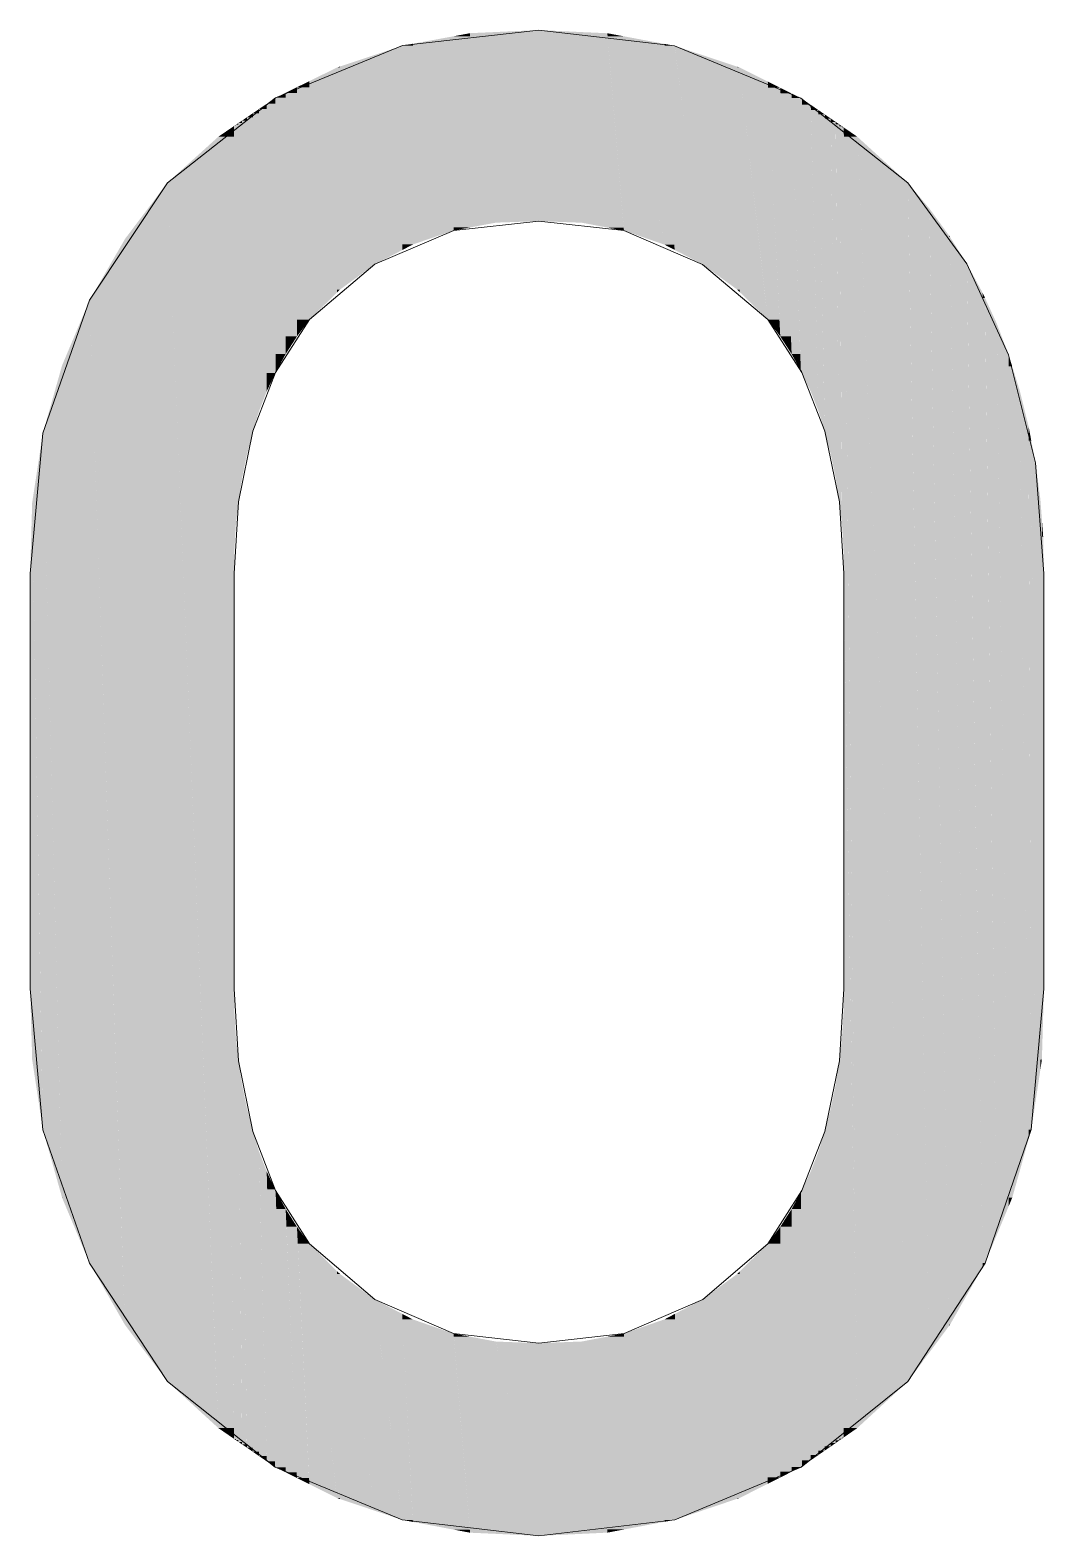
# Model space of a CAD drawing. Extents: x -1 to 1342, y -35 to 723.
# Drawn here: x 1224.463 to 1225.875, y 273.211 to 275.308 of the extents above; entities that cross this region are included whole.
import ezdxf

# ---------------------------------------------------------------- set-up
doc = ezdxf.new("R2010")
doc.units = 0
doc.layers.get('0').update_dxf_attribs({"lineweight": 18})
doc.layers.add('P11_Plankopf_Ausführung_AF_4_800 Plankopf', color=7, linetype='Continuous', lineweight=25)

# ---------------------------------------------------------------- blocks, each defined once
blk = doc.blocks.new('Referenz-A0SKLQSHLL', base_point=(1054.4775, 131.3883))
at = {"layer": 'P11_Plankopf_Ausführung_AF_4_800 Plankopf', "color": 0, "linetype": 'Continuous', "lineweight": 13, "ltscale": 16.9}
for p, q in [((1225.1717, 275.3079), (1224.9817, 275.2862)), ((1225.3606, 275.2861), (1225.1717, 275.3079)), ((1224.9817, 275.2862), (1224.8047, 275.2134)), ((1225.5364, 275.2133), (1225.3606, 275.2861)), ((1224.8047, 275.2134), (1224.6543, 275.0952)), ((1225.6854, 275.0952), (1225.5364, 275.2133)), ((1224.6543, 275.0952), (1224.5459, 274.9316)), ((1225.7676, 274.9825), (1225.6854, 275.0952)), ((1225.1717, 275.0418), (1225.053, 275.0288)), ((1225.2901, 275.0286), (1225.1717, 275.0418)), ((1225.053, 275.0288), (1224.9433, 274.9818)), ((1225.3994, 274.9816), (1225.2901, 275.0286)), ((1224.9433, 274.9818), (1224.8521, 274.9047)), ((1225.4904, 274.9047), (1225.3994, 274.9816)), ((1225.8258, 274.8557), (1225.7676, 274.9825)), ((1224.5459, 274.9316), (1224.4809, 274.7464)), ((1224.8521, 274.9047), (1224.8049, 274.831)), ((1225.5378, 274.831), (1225.4904, 274.9047)), ((1225.8632, 274.7054), (1225.8258, 274.8557)), ((1224.8049, 274.831), (1224.7733, 274.7495)), ((1225.5698, 274.7495), (1225.5378, 274.831)), ((1224.4809, 274.7464), (1224.4632, 274.5509)), ((1224.7733, 274.7495), (1224.7532, 274.6511)), ((1225.5901, 274.6511), (1225.5698, 274.7495)), ((1225.8748, 274.5509), (1225.8632, 274.7054)), ((1224.7532, 274.6511), (1224.7473, 274.5509)), ((1225.5962, 274.5509), (1225.5901, 274.6511)), ((1224.4632, 274.5509), (1224.4632, 273.9728)), ((1224.7473, 273.9728), (1224.7473, 274.5509)), ((1225.5962, 274.5509), (1225.5962, 273.9728)), ((1225.8748, 273.9728), (1225.8748, 274.5509)), ((1224.4632, 273.9728), (1224.481, 273.7765)), ((1224.7473, 273.9728), (1224.7532, 273.8724)), ((1225.5901, 273.8724), (1225.5962, 273.9728)), ((1225.8573, 273.7767), (1225.8748, 273.9728)), ((1224.7532, 273.8724), (1224.7733, 273.7738)), ((1225.5698, 273.7738), (1225.5901, 273.8724)), ((1224.481, 273.7765), (1224.546, 273.5905)), ((1225.7929, 273.5907), (1225.8573, 273.7767)), ((1224.7733, 273.7738), (1224.805, 273.6919)), ((1225.5378, 273.6918), (1225.5698, 273.7738)), ((1224.805, 273.6919), (1224.8521, 273.6177)), ((1225.4904, 273.6177), (1225.5378, 273.6918)), ((1224.8521, 273.6177), (1224.9431, 273.54)), ((1225.3997, 273.5402), (1225.4904, 273.6177)), ((1224.546, 273.5905), (1224.6543, 273.4258)), ((1225.6854, 273.4258), (1225.7929, 273.5907)), ((1224.9431, 273.54), (1225.0528, 273.4925)), ((1225.2903, 273.4927), (1225.3997, 273.5402)), ((1225.0528, 273.4925), (1225.1717, 273.4792)), ((1225.1717, 273.4792), (1225.2903, 273.4927)), ((1224.6543, 273.4258), (1224.8043, 273.3065)), ((1225.5367, 273.3067), (1225.6854, 273.4258)), ((1224.8043, 273.3065), (1224.9813, 273.233)), ((1225.361, 273.2331), (1225.5367, 273.3067)), ((1224.9813, 273.233), (1225.1717, 273.2108)), ((1225.1717, 273.2108), (1225.361, 273.2331))]:
    blk.add_line(p, q, dxfattribs=at)
at = {"layer": 'P11_Plankopf_Ausführung_AF_4_800 Plankopf', "color": 0, "linetype": 'Continuous', "lineweight": 0, "ltscale": 0.0169}
for points in [[(1225.1717, 275.3052), (1225.1119, 275.3052), (1225.1717, 275.3079)], [(1225.2309, 275.0418), (1225.1717, 275.0418), (1225.1717, 275.3079)], [(1225.2314, 275.3051), (1225.1723, 275.3051), (1225.1717, 275.3079)], [(1224.9817, 275.2734), (1224.9433, 275.2734), (1224.9817, 275.2862)], [(1224.9964, 275.2862), (1224.9817, 275.2862), (1224.9964, 275.2889)], [(1224.9964, 275.0094), (1224.9817, 275.0094), (1224.9817, 275.2862)], [(1224.9964, 275.0094), (1224.9964, 275.2862), (1224.9817, 275.2862)], [(1225.053, 275.2889), (1224.9964, 275.2889), (1225.053, 275.2993)], [(1225.053, 275.0288), (1224.9964, 275.0288), (1224.9964, 275.2889)], [(1225.053, 275.0288), (1225.053, 275.2889), (1224.9964, 275.2889)], [(1225.0759, 275.2993), (1225.053, 275.2993), (1225.0759, 275.3036)], [(1225.0759, 275.0331), (1225.053, 275.0331), (1225.053, 275.2993)], [(1225.0759, 275.0331), (1225.0759, 275.2993), (1225.053, 275.2993)], [(1225.1119, 275.3036), (1225.0759, 275.3036), (1225.1119, 275.3052)], [(1225.1119, 275.0397), (1225.0759, 275.0397), (1225.0759, 275.3036)], [(1225.1119, 275.0397), (1225.1119, 275.3036), (1225.0759, 275.3036)], [(1225.1717, 275.0418), (1225.1119, 275.0418), (1225.1119, 275.3052)], [(1225.1717, 275.0418), (1225.1717, 275.3052), (1225.1119, 275.3052)], [(1225.2314, 275.0396), (1225.2314, 275.3051), (1225.1723, 275.3051)], [(1225.2661, 275.0396), (1225.2314, 275.0396), (1225.2314, 275.3051)], [(1225.2669, 275.3035), (1225.2316, 275.3035), (1225.2314, 275.3051)], [(1225.2669, 275.0329), (1225.2669, 275.3035), (1225.2316, 275.3035)], [(1225.2897, 275.0329), (1225.2669, 275.0329), (1225.2669, 275.3035)], [(1225.2901, 275.2992), (1225.2673, 275.2992), (1225.2669, 275.3035)], [(1225.2901, 275.0286), (1225.2901, 275.2992), (1225.2673, 275.2992)], [(1225.3427, 275.0286), (1225.2901, 275.0286), (1225.2901, 275.2992)], [(1225.3465, 275.2887), (1225.2921, 275.2887), (1225.2901, 275.2992)], [(1225.3465, 275.0091), (1225.3465, 275.2887), (1225.2921, 275.2887)], [(1225.3603, 275.0091), (1225.3465, 275.0091), (1225.3465, 275.2887)], [(1225.3606, 275.2861), (1225.3466, 275.2861), (1225.3465, 275.2887)], [(1225.3606, 275.0018), (1225.3606, 275.2861), (1225.3466, 275.2861)], [(1225.3969, 275.0018), (1225.3606, 275.0018), (1225.3606, 275.2861)], [(1225.3994, 275.2731), (1225.3623, 275.2731), (1225.3606, 275.2861)], [(1224.9433, 275.2573), (1224.8948, 275.2573), (1224.9433, 275.2734)], [(1224.9817, 275.0017), (1224.9433, 275.0017), (1224.9433, 275.2734)], [(1224.9817, 275.0017), (1224.9817, 275.2734), (1224.9433, 275.2734)], [(1225.3994, 274.9816), (1225.3994, 275.2731), (1225.3623, 275.2731)], [(1225.4426, 274.9816), (1225.3994, 274.9816), (1225.3994, 275.2731)], [(1225.4478, 275.2569), (1225.4018, 275.2569), (1225.3994, 275.2731)], [(1224.8907, 275.2368), (1224.8521, 275.2368), (1224.8907, 275.2559)], [(1224.8948, 275.2559), (1224.8907, 275.2559), (1224.8948, 275.2573)], [(1224.8948, 274.9466), (1224.8907, 274.9466), (1224.8907, 275.2559)], [(1224.8948, 274.9466), (1224.8948, 275.2559), (1224.8907, 275.2559)], [(1224.9433, 274.9818), (1224.8948, 274.9818), (1224.8948, 275.2573)], [(1224.9433, 274.9818), (1224.9433, 275.2573), (1224.8948, 275.2573)], [(1225.4478, 274.9465), (1225.4478, 275.2569), (1225.4018, 275.2569)], [(1225.451, 274.9465), (1225.4478, 274.9465), (1225.4478, 275.2569)], [(1225.451, 275.2558), (1225.4478, 275.2558), (1225.4478, 275.2569)], [(1225.451, 274.9433), (1225.451, 275.2558), (1225.4478, 275.2558)], [(1225.486, 274.9433), (1225.451, 274.9433), (1225.451, 275.2558)], [(1225.4904, 275.2362), (1225.4532, 275.2362), (1225.451, 275.2558)], [(1224.8347, 275.2205), (1224.819, 275.2205), (1224.8347, 275.2283)], [(1224.8521, 275.2283), (1224.8347, 275.2283), (1224.8521, 275.2368)], [(1224.8521, 274.9047), (1224.8347, 274.9047), (1224.8347, 275.2283)], [(1224.8521, 274.9047), (1224.8521, 275.2283), (1224.8347, 275.2283)], [(1224.8907, 274.9425), (1224.8521, 274.9425), (1224.8521, 275.2368)], [(1224.8907, 274.9425), (1224.8907, 275.2368), (1224.8521, 275.2368)], [(1225.4904, 274.9047), (1225.4904, 275.2362), (1225.4532, 275.2362)], [(1225.5066, 274.9047), (1225.4904, 274.9047), (1225.4904, 275.2362)], [(1225.5078, 275.2276), (1225.4908, 275.2276), (1225.4904, 275.2362)], [(1225.5078, 274.8812), (1225.5078, 275.2276), (1225.4908, 275.2276)], [(1225.5226, 274.8812), (1225.5078, 274.8812), (1225.5078, 275.2276)], [(1225.5236, 275.2197), (1225.5081, 275.2197), (1225.5078, 275.2276)], [(1224.7926, 275.198), (1224.782, 275.198), (1224.7926, 275.2052)], [(1224.8047, 275.2052), (1224.7926, 275.2052), (1224.8047, 275.2134)], [(1224.8047, 274.8305), (1224.7926, 274.8305), (1224.7926, 275.2052)], [(1224.8047, 274.8305), (1224.8047, 275.2052), (1224.7926, 275.2052)], [(1224.8049, 275.2134), (1224.8047, 275.2134), (1224.8049, 275.2136)], [(1224.8049, 274.831), (1224.8047, 274.831), (1224.8047, 275.2134)], [(1224.8049, 274.831), (1224.8049, 275.2134), (1224.8047, 275.2134)], [(1224.819, 275.2136), (1224.8049, 275.2136), (1224.819, 275.2205)], [(1224.819, 274.8566), (1224.8049, 274.8566), (1224.8049, 275.2136)], [(1224.819, 274.8566), (1224.819, 275.2136), (1224.8049, 275.2136)], [(1224.8347, 274.8812), (1224.819, 274.8812), (1224.819, 275.2205)], [(1224.8347, 274.8812), (1224.8347, 275.2205), (1224.819, 275.2205)], [(1225.5236, 274.8566), (1225.5236, 275.2197), (1225.5081, 275.2197)], [(1225.5356, 274.8566), (1225.5236, 274.8566), (1225.5236, 275.2197)], [(1225.5364, 275.2133), (1225.5238, 275.2133), (1225.5236, 275.2197)], [(1225.5364, 274.8336), (1225.5364, 275.2133), (1225.5238, 275.2133)], [(1225.5378, 274.8336), (1225.5364, 274.8336), (1225.5364, 275.2133)], [(1225.5378, 275.2123), (1225.5364, 275.2123), (1225.5364, 275.2133)], [(1225.5378, 274.831), (1225.5378, 275.2123), (1225.5364, 275.2123)], [(1225.5494, 274.831), (1225.5378, 274.831), (1225.5378, 275.2123)], [(1225.5502, 275.2038), (1225.538, 275.2038), (1225.5378, 275.2123)], [(1225.5502, 274.8046), (1225.5502, 275.2038), (1225.538, 275.2038)], [(1225.5602, 274.8046), (1225.5502, 274.8046), (1225.5502, 275.2038)], [(1225.5609, 275.1965), (1225.5504, 275.1965), (1225.5502, 275.2038)], [(1224.7584, 275.1784), (1224.7532, 275.1784), (1224.7584, 275.1819)], [(1224.7651, 275.1819), (1224.7584, 275.1819), (1224.7651, 275.1865)], [(1224.7651, 274.717), (1224.7584, 274.717), (1224.7584, 275.1819)], [(1224.7651, 274.717), (1224.7651, 275.1819), (1224.7584, 275.1819)], [(1224.7733, 275.1865), (1224.7651, 275.1865), (1224.7733, 275.1921)], [(1224.7733, 274.7495), (1224.7651, 274.7495), (1224.7651, 275.1865)], [(1224.7733, 274.7495), (1224.7733, 275.1865), (1224.7651, 275.1865)], [(1224.782, 275.1921), (1224.7733, 275.1921), (1224.782, 275.198)], [(1224.782, 274.7773), (1224.7733, 274.7773), (1224.7733, 275.1921)], [(1224.782, 274.7773), (1224.782, 275.1921), (1224.7733, 275.1921)], [(1224.7926, 274.8046), (1224.782, 274.8046), (1224.782, 275.198)], [(1224.7926, 274.8046), (1224.7926, 275.198), (1224.782, 275.198)], [(1225.5609, 274.7774), (1225.5609, 275.1965), (1225.5504, 275.1965)], [(1225.5692, 274.7774), (1225.5609, 274.7774), (1225.5609, 275.1965)], [(1225.5698, 275.1904), (1225.561, 275.1904), (1225.5609, 275.1965)], [(1225.5698, 274.7495), (1225.5698, 275.1904), (1225.561, 275.1904)], [(1225.5776, 274.7495), (1225.5698, 274.7495), (1225.5698, 275.1904)], [(1225.5781, 275.1847), (1225.5699, 275.1847), (1225.5698, 275.1904)], [(1225.5781, 274.717), (1225.5781, 275.1847), (1225.5699, 275.1847)], [(1225.5845, 274.717), (1225.5781, 274.717), (1225.5781, 275.1847)], [(1225.5849, 275.18), (1225.5782, 275.18), (1225.5781, 275.1847)], [(1225.5849, 274.6842), (1225.5849, 275.18), (1225.5782, 275.18)], [(1225.5898, 274.6842), (1225.5849, 274.6842), (1225.5849, 275.18)], [(1225.5901, 275.1765), (1225.585, 275.1765), (1225.5849, 275.18)], [(1224.7252, 275.0952), (1224.6543, 275.0952), (1224.7252, 275.1593)], [(1224.7254, 275.1593), (1224.7252, 275.1593), (1224.7254, 275.1595)], [(1224.7254, 273.361), (1224.7252, 273.361), (1224.7252, 275.1593)], [(1224.7254, 273.3608), (1224.7254, 275.1593), (1224.7252, 275.1593)], [(1224.7473, 275.1595), (1224.7254, 275.1595), (1224.7473, 275.1744)], [(1224.7471, 273.3608), (1224.7254, 273.3608), (1224.7254, 275.1595)], [(1224.7473, 274.5509), (1224.7473, 275.1595), (1224.7254, 275.1595)], [(1224.7473, 273.9728), (1224.7397, 273.9728), (1224.7254, 275.1595)], [(1224.7473, 274.5509), (1224.7366, 274.5509), (1224.7254, 275.1595)], [(1224.7477, 275.1744), (1224.7473, 275.1744), (1224.7477, 275.1747)], [(1224.7477, 274.5844), (1224.7473, 274.5844), (1224.7473, 275.1744)], [(1224.7477, 274.5844), (1224.7477, 275.1744), (1224.7473, 275.1744)], [(1224.7496, 275.1747), (1224.7477, 275.1747), (1224.7496, 275.176)], [(1224.7496, 274.6178), (1224.7477, 274.6178), (1224.7477, 275.1747)], [(1224.7496, 274.6178), (1224.7496, 275.1747), (1224.7477, 275.1747)], [(1224.7532, 275.176), (1224.7496, 275.176), (1224.7532, 275.1784)], [(1224.7532, 274.6511), (1224.7496, 274.6511), (1224.7496, 275.176)], [(1224.7532, 274.6511), (1224.7532, 275.176), (1224.7496, 275.176)], [(1224.7584, 274.6842), (1224.7532, 274.6842), (1224.7532, 275.1784)], [(1224.7584, 274.6842), (1224.7584, 275.1784), (1224.7532, 275.1784)], [(1225.5901, 274.6511), (1225.5901, 275.1765), (1225.585, 275.1765)], [(1225.5935, 274.6511), (1225.5901, 274.6511), (1225.5901, 275.1765)], [(1225.5938, 275.174), (1225.5901, 275.174), (1225.5901, 275.1765)], [(1225.5938, 274.6178), (1225.5938, 275.174), (1225.5901, 275.174)], [(1225.5957, 274.6178), (1225.5938, 274.6178), (1225.5938, 275.174)], [(1225.5958, 275.1726), (1225.5938, 275.1726), (1225.5938, 275.174)], [(1225.5958, 274.5844), (1225.5958, 275.1726), (1225.5938, 275.1726)], [(1225.5962, 274.5844), (1225.5958, 274.5844), (1225.5958, 275.1726)], [(1225.5962, 275.1723), (1225.5958, 275.1723), (1225.5958, 275.1726)], [(1225.5962, 274.5509), (1225.5962, 275.1723), (1225.5958, 275.1723)], [(1225.6026, 274.5509), (1225.5962, 274.5509), (1225.5962, 275.1723)], [(1225.615, 275.1594), (1225.5963, 275.1594), (1225.5962, 275.1723)], [(1225.615, 273.3609), (1225.615, 275.1594), (1225.5963, 275.1594)], [(1225.6152, 273.3611), (1225.615, 273.3611), (1225.615, 275.1594)], [(1225.6152, 275.1592), (1225.615, 275.1592), (1225.615, 275.1594)], [(1225.6152, 273.3611), (1225.6152, 275.1592), (1225.615, 275.1592)], [(1225.6854, 273.4258), (1225.6152, 273.4258), (1225.6152, 275.1592)], [(1225.6854, 275.0952), (1225.6178, 275.0952), (1225.6152, 275.1592)], [(1224.6543, 275.0168), (1224.5951, 275.0168), (1224.6543, 275.0952)], [(1224.7225, 273.4258), (1224.6543, 273.4258), (1224.6543, 275.0952)], [(1224.7252, 273.361), (1224.7252, 275.0952), (1224.6543, 275.0952)], [(1225.6854, 273.4258), (1225.6854, 275.0952), (1225.6178, 275.0952)], [(1225.7153, 273.4661), (1225.6854, 273.4661), (1225.6854, 275.0952)], [(1225.7153, 275.0595), (1225.6861, 275.0595), (1225.6854, 275.0952)], [(1225.7153, 273.4661), (1225.7153, 275.0595), (1225.6861, 275.0595)], [(1225.7427, 273.503), (1225.7153, 273.503), (1225.7153, 275.0595)], [(1225.7427, 275.0219), (1225.716, 275.0219), (1225.7153, 275.0595)], [(1225.053, 275.0288), (1225.0759, 275.0331), (1225.053, 275.0331)], [(1225.0759, 275.0331), (1225.1119, 275.0397), (1225.0759, 275.0397)], [(1225.1119, 275.0397), (1225.1717, 275.0418), (1225.1119, 275.0418)], [(1225.2314, 275.0396), (1225.2309, 275.0418), (1225.1717, 275.0418)], [(1225.2669, 275.0329), (1225.2661, 275.0396), (1225.2314, 275.0396)], [(1224.5951, 274.9317), (1224.546, 274.9317), (1224.5951, 275.0167)], [(1224.5951, 275.0167), (1224.5951, 275.0167), (1224.5951, 275.0168)], [(1224.6514, 273.5048), (1224.5951, 273.5048), (1224.5951, 275.0168)], [(1224.6543, 273.4258), (1224.6543, 275.0168), (1224.5951, 275.0168)], [(1224.5951, 273.5049), (1224.5951, 273.5049), (1224.5951, 275.0167)], [(1224.5951, 273.5048), (1224.5951, 275.0167), (1224.5951, 275.0167)], [(1224.9964, 275.0094), (1225.053, 275.0288), (1224.9964, 275.0288)], [(1225.2901, 275.0286), (1225.2897, 275.0329), (1225.2669, 275.0329)], [(1225.3465, 275.0091), (1225.3427, 275.0286), (1225.2901, 275.0286)], [(1225.7427, 273.503), (1225.7427, 275.0219), (1225.716, 275.0219)], [(1225.7442, 273.505), (1225.7427, 273.505), (1225.7427, 275.0219)], [(1225.7442, 275.0196), (1225.7427, 275.0196), (1225.7427, 275.0219)], [(1225.7442, 273.505), (1225.7442, 275.0196), (1225.7427, 275.0196)], [(1225.7676, 273.5462), (1225.7442, 273.5462), (1225.7442, 275.0196)], [(1225.7676, 274.9825), (1225.7448, 274.9825), (1225.7442, 275.0196)], [(1224.9433, 274.9818), (1224.9817, 275.0017), (1224.9433, 275.0017)], [(1224.9817, 275.0017), (1224.9964, 275.0094), (1224.9817, 275.0094)], [(1225.3606, 275.0018), (1225.3603, 275.0091), (1225.3465, 275.0091)], [(1225.3994, 274.9816), (1225.3969, 275.0018), (1225.3606, 275.0018)], [(1224.8948, 274.9466), (1224.9433, 274.9818), (1224.8948, 274.9818)], [(1225.4478, 274.9465), (1225.4426, 274.9816), (1225.3994, 274.9816)], [(1225.7676, 273.5462), (1225.7676, 274.9825), (1225.7448, 274.9825)], [(1225.7898, 273.5853), (1225.7676, 273.5853), (1225.7676, 274.9825)], [(1225.7898, 274.9416), (1225.7683, 274.9416), (1225.7676, 274.9825)], [(1224.5459, 274.8412), (1224.5078, 274.8412), (1224.5459, 274.9316)], [(1224.546, 274.9316), (1224.5459, 274.9316), (1224.546, 274.9317)], [(1224.546, 273.5906), (1224.5459, 273.5906), (1224.5459, 274.9316)], [(1224.546, 273.5905), (1224.546, 274.9316), (1224.5459, 274.9316)], [(1224.5921, 273.5905), (1224.546, 273.5905), (1224.546, 274.9317)], [(1224.5951, 273.5049), (1224.5951, 274.9317), (1224.546, 274.9317)], [(1224.8521, 274.9047), (1224.8907, 274.9425), (1224.8521, 274.9425)], [(1224.8907, 274.9425), (1224.8948, 274.9466), (1224.8907, 274.9466)], [(1225.451, 274.9433), (1225.451, 274.9465), (1225.4478, 274.9465)], [(1225.4904, 274.9047), (1225.486, 274.9433), (1225.451, 274.9433)], [(1225.7898, 273.5853), (1225.7898, 274.9416), (1225.7683, 274.9416)], [(1225.7929, 273.5907), (1225.7898, 273.5907), (1225.7898, 274.9416)], [(1225.7929, 274.9348), (1225.7898, 274.9348), (1225.7898, 274.9416)], [(1225.7929, 273.5907), (1225.7929, 274.9348), (1225.7898, 274.9348)], [(1225.8092, 273.6299), (1225.7929, 273.6299), (1225.7929, 274.9348)], [(1225.8092, 274.8993), (1225.7934, 274.8993), (1225.7929, 274.9348)], [(1224.8347, 274.8812), (1224.8521, 274.9047), (1224.8347, 274.9047)], [(1225.5078, 274.8812), (1225.5066, 274.9047), (1225.4904, 274.9047)], [(1225.8092, 273.6299), (1225.8092, 274.8993), (1225.7934, 274.8993)], [(1225.8258, 273.6697), (1225.8092, 273.6697), (1225.8092, 274.8993)], [(1225.8258, 274.8557), (1225.8098, 274.8557), (1225.8092, 274.8993)], [(1224.819, 274.8566), (1224.8347, 274.8812), (1224.819, 274.8812)], [(1225.5236, 274.8566), (1225.5226, 274.8812), (1225.5078, 274.8812)], [(1224.8049, 274.831), (1224.819, 274.8566), (1224.8049, 274.8566)], [(1225.5364, 274.8336), (1225.5356, 274.8566), (1225.5236, 274.8566)], [(1225.8258, 273.6697), (1225.8258, 274.8557), (1225.8098, 274.8557)], [(1225.8308, 273.6818), (1225.8258, 273.6818), (1225.8258, 274.8557)], [(1225.8308, 274.8394), (1225.8258, 274.8394), (1225.8258, 274.8557)], [(1224.5077, 274.7466), (1224.481, 274.7466), (1224.5077, 274.841)], [(1224.5078, 274.841), (1224.5077, 274.841), (1224.5078, 274.8412)], [(1224.5078, 273.6818), (1224.5077, 273.6818), (1224.5077, 274.841)], [(1224.5078, 273.6815), (1224.5078, 274.841), (1224.5077, 274.841)], [(1224.5432, 273.6815), (1224.5078, 273.6815), (1224.5078, 274.8412)], [(1224.5459, 273.5906), (1224.5459, 274.8412), (1224.5078, 274.8412)], [(1224.7926, 274.8046), (1224.8047, 274.8305), (1224.7926, 274.8305)], [(1224.8047, 274.8305), (1224.8049, 274.831), (1224.8047, 274.831)], [(1225.5378, 274.831), (1225.5378, 274.8336), (1225.5364, 274.8336)], [(1225.5502, 274.8046), (1225.5494, 274.831), (1225.5378, 274.831)], [(1225.8308, 273.6818), (1225.8308, 274.8394), (1225.8258, 274.8394)], [(1225.8411, 273.7185), (1225.8308, 273.7185), (1225.8308, 274.8394)], [(1225.8411, 274.8063), (1225.8311, 274.8063), (1225.8308, 274.8394)], [(1224.782, 274.7773), (1224.7926, 274.8046), (1224.782, 274.8046)], [(1225.5609, 274.7774), (1225.5602, 274.8046), (1225.5502, 274.8046)], [(1225.8411, 273.7185), (1225.8411, 274.8063), (1225.8311, 274.8063)], [(1225.8535, 273.7632), (1225.8411, 273.7632), (1225.8411, 274.8063)], [(1225.8535, 274.7562), (1225.8417, 274.7562), (1225.8411, 274.8063)], [(1224.7733, 274.7495), (1224.782, 274.7773), (1224.7733, 274.7773)], [(1225.5698, 274.7495), (1225.5692, 274.7774), (1225.5609, 274.7774)], [(1224.4809, 274.6495), (1224.466, 274.6495), (1224.4809, 274.7464)], [(1224.481, 274.7464), (1224.4809, 274.7464), (1224.481, 274.7466)], [(1224.481, 273.777), (1224.4809, 273.777), (1224.4809, 274.7464)], [(1224.481, 273.7765), (1224.481, 274.7464), (1224.4809, 274.7464)], [(1224.5053, 273.7765), (1224.481, 273.7765), (1224.481, 274.7466)], [(1224.5077, 273.6818), (1224.5077, 274.7466), (1224.481, 274.7466)], [(1224.7651, 274.717), (1224.7733, 274.7495), (1224.7651, 274.7495)], [(1225.5781, 274.717), (1225.5776, 274.7495), (1225.5698, 274.7495)], [(1225.8535, 273.7632), (1225.8535, 274.7562), (1225.8417, 274.7562)], [(1225.8573, 273.7767), (1225.8535, 273.7767), (1225.8535, 274.7562)], [(1225.8573, 274.7362), (1225.8536, 274.7362), (1225.8535, 274.7562)], [(1225.8573, 273.7767), (1225.8573, 274.7362), (1225.8536, 274.7362)], [(1225.8632, 273.8154), (1225.8573, 273.8154), (1225.8573, 274.7362)], [(1225.8632, 274.7054), (1225.8575, 274.7054), (1225.8573, 274.7362)], [(1224.7584, 274.6842), (1224.7651, 274.717), (1224.7584, 274.717)], [(1225.5849, 274.6842), (1225.5845, 274.717), (1225.5781, 274.717)], [(1225.8632, 273.8154), (1225.8632, 274.7054), (1225.8575, 274.7054)], [(1225.87, 273.8602), (1225.8632, 273.8602), (1225.8632, 274.7054)], [(1225.87, 274.6541), (1225.8636, 274.6541), (1225.8632, 274.7054)], [(1224.7532, 274.6511), (1224.7584, 274.6842), (1224.7532, 274.6842)], [(1225.5901, 274.6511), (1225.5898, 274.6842), (1225.5849, 274.6842)], [(1224.466, 274.5509), (1224.4632, 274.5509), (1224.466, 274.6492)], [(1224.466, 274.6492), (1224.466, 274.6492), (1224.466, 274.6495)], [(1224.4792, 273.8741), (1224.466, 273.8741), (1224.466, 274.6495)], [(1224.4809, 273.777), (1224.4809, 274.6495), (1224.466, 274.6495)], [(1224.466, 273.8758), (1224.466, 273.8758), (1224.466, 274.6492)], [(1224.466, 273.8741), (1224.466, 274.6492), (1224.466, 274.6492)], [(1224.7496, 274.6178), (1224.7532, 274.6511), (1224.7496, 274.6511)], [(1225.5938, 274.6178), (1225.5935, 274.6511), (1225.5901, 274.6511)], [(1225.87, 273.8602), (1225.87, 274.6541), (1225.8636, 274.6541)], [(1225.8721, 273.8742), (1225.87, 273.8742), (1225.87, 274.6541)], [(1225.8721, 274.6261), (1225.87, 274.6261), (1225.87, 274.6541)], [(1224.7477, 274.5844), (1224.7496, 274.6178), (1224.7477, 274.6178)], [(1225.5958, 274.5844), (1225.5957, 274.6178), (1225.5938, 274.6178)], [(1225.8721, 273.8742), (1225.8721, 274.6261), (1225.87, 274.6261)], [(1225.8739, 273.9375), (1225.8721, 273.9375), (1225.8721, 274.6261)], [(1225.8739, 274.6026), (1225.8721, 274.6026), (1225.8721, 274.6261)], [(1225.8739, 273.9375), (1225.8739, 274.6026), (1225.8721, 274.6026)], [(1225.8748, 273.9728), (1225.8739, 273.9728), (1225.8739, 274.6026)], [(1225.8748, 274.5509), (1225.8739, 274.5509), (1225.8739, 274.6026)], [(1224.7473, 274.5509), (1224.7477, 274.5844), (1224.7473, 274.5844)], [(1225.5962, 274.5509), (1225.5962, 274.5844), (1225.5958, 274.5844)], [(1224.4656, 273.9728), (1224.4632, 273.9728), (1224.4632, 274.5509)], [(1224.466, 273.8758), (1224.466, 274.5509), (1224.4632, 274.5509)], [(1224.7473, 273.9728), (1224.7473, 274.5509), (1224.7366, 274.5509)], [(1225.615, 273.3609), (1225.6026, 274.5509), (1225.5962, 274.5509)], [(1225.6053, 273.9728), (1225.5962, 273.9728), (1225.5962, 274.5509)], [(1225.8748, 273.9728), (1225.8748, 274.5509), (1225.8739, 274.5509)], [(1224.466, 273.8758), (1224.4656, 273.9728), (1224.4632, 273.9728)], [(1224.7473, 273.3458), (1224.7473, 273.9728), (1224.7397, 273.9728)], [(1224.7477, 273.3458), (1224.7473, 273.3458), (1224.7473, 273.9728)], [(1224.7477, 273.9393), (1224.7473, 273.9393), (1224.7473, 273.9728)], [(1225.5962, 273.9392), (1225.5958, 273.9392), (1225.5962, 273.9728)], [(1225.615, 273.3609), (1225.5962, 273.3609), (1225.5962, 273.9728)], [(1225.615, 273.3609), (1225.6053, 273.9728), (1225.5962, 273.9728)], [(1225.8739, 273.9375), (1225.8748, 273.9728), (1225.8739, 273.9728)], [(1224.7477, 273.3455), (1224.7477, 273.9393), (1224.7473, 273.9393)], [(1224.7497, 273.3455), (1224.7477, 273.3455), (1224.7477, 273.9393)], [(1224.7497, 273.9058), (1224.7478, 273.9058), (1224.7477, 273.9393)], [(1225.5958, 273.9057), (1225.5937, 273.9057), (1225.5958, 273.9392)], [(1225.5962, 273.3479), (1225.5958, 273.3479), (1225.5958, 273.9392)], [(1225.5962, 273.3479), (1225.5962, 273.9392), (1225.5958, 273.9392)], [(1225.8721, 273.8742), (1225.8739, 273.9375), (1225.8721, 273.9375)], [(1224.7497, 273.3441), (1224.7497, 273.9058), (1224.7478, 273.9058)], [(1224.7532, 273.3441), (1224.7497, 273.3441), (1224.7497, 273.9058)], [(1224.7532, 273.8724), (1224.7499, 273.8724), (1224.7497, 273.9058)], [(1225.5937, 273.8724), (1225.5901, 273.8724), (1225.5937, 273.9057)], [(1225.5958, 273.3476), (1225.5937, 273.3476), (1225.5937, 273.9057)], [(1225.5958, 273.3476), (1225.5958, 273.9057), (1225.5937, 273.9057)], [(1224.466, 273.8741), (1224.466, 273.8758), (1224.466, 273.8758)], [(1224.4809, 273.777), (1224.4792, 273.8741), (1224.466, 273.8741)], [(1224.7532, 273.3417), (1224.7532, 273.8724), (1224.7499, 273.8724)], [(1224.7583, 273.3417), (1224.7532, 273.3417), (1224.7532, 273.8724)], [(1224.7584, 273.8392), (1224.7535, 273.8392), (1224.7532, 273.8724)], [(1225.5901, 273.8392), (1225.5849, 273.8392), (1225.5901, 273.8724)], [(1225.5937, 273.3462), (1225.5901, 273.3462), (1225.5901, 273.8724)], [(1225.5937, 273.3462), (1225.5937, 273.8724), (1225.5901, 273.8724)], [(1225.8632, 273.8154), (1225.87, 273.8602), (1225.8632, 273.8602)], [(1225.87, 273.8602), (1225.8721, 273.8742), (1225.87, 273.8742)], [(1224.7584, 273.3382), (1224.7584, 273.8392), (1224.7535, 273.8392)], [(1224.765, 273.3382), (1224.7584, 273.3382), (1224.7584, 273.8392)], [(1224.7651, 273.8063), (1224.7588, 273.8063), (1224.7584, 273.8392)], [(1225.5849, 273.8063), (1225.5781, 273.8063), (1225.5849, 273.8392)], [(1225.5901, 273.3437), (1225.5849, 273.3437), (1225.5849, 273.8392)], [(1225.5901, 273.3437), (1225.5901, 273.8392), (1225.5849, 273.8392)], [(1224.7651, 273.3336), (1224.7651, 273.8063), (1224.7588, 273.8063)], [(1224.7732, 273.3336), (1224.7651, 273.3336), (1224.7651, 273.8063)], [(1224.7733, 273.7738), (1224.7656, 273.7738), (1224.7651, 273.8063)], [(1225.5781, 273.7738), (1225.5698, 273.7738), (1225.5781, 273.8063)], [(1225.5849, 273.34), (1225.5781, 273.34), (1225.5781, 273.8063)], [(1225.5849, 273.34), (1225.5849, 273.8063), (1225.5781, 273.8063)], [(1225.8573, 273.7767), (1225.8632, 273.8154), (1225.8573, 273.8154)], [(1224.481, 273.7765), (1224.481, 273.777), (1224.4809, 273.777)], [(1224.5077, 273.6818), (1224.5053, 273.7765), (1224.481, 273.7765)], [(1225.8535, 273.7632), (1225.8573, 273.7767), (1225.8535, 273.7767)], [(1224.7733, 273.3279), (1224.7733, 273.7738), (1224.7656, 273.7738)], [(1224.7819, 273.3279), (1224.7733, 273.3279), (1224.7733, 273.7738)], [(1224.782, 273.7458), (1224.7738, 273.7458), (1224.7733, 273.7738)], [(1225.5698, 273.7458), (1225.5609, 273.7458), (1225.5698, 273.7738)], [(1225.5781, 273.3353), (1225.5698, 273.3353), (1225.5698, 273.7738)], [(1225.5781, 273.3353), (1225.5781, 273.7738), (1225.5698, 273.7738)], [(1225.8411, 273.7185), (1225.8535, 273.7632), (1225.8411, 273.7632)], [(1224.782, 273.3219), (1224.782, 273.7458), (1224.7738, 273.7458)], [(1224.7924, 273.3219), (1224.782, 273.3219), (1224.782, 273.7458)], [(1224.7926, 273.7185), (1224.7827, 273.7185), (1224.782, 273.7458)], [(1225.5609, 273.7184), (1225.5502, 273.7184), (1225.5609, 273.7458)], [(1225.5698, 273.3296), (1225.5609, 273.3296), (1225.5609, 273.7458)], [(1225.5698, 273.3296), (1225.5698, 273.7458), (1225.5609, 273.7458)], [(1224.7926, 273.3146), (1224.7926, 273.7185), (1224.7827, 273.7185)], [(1224.8041, 273.3146), (1224.7926, 273.3146), (1224.7926, 273.7185)], [(1224.8043, 273.6932), (1224.7933, 273.6932), (1224.7926, 273.7185)], [(1225.5502, 273.6918), (1225.5378, 273.6918), (1225.5502, 273.7184)], [(1225.5609, 273.3234), (1225.5502, 273.3234), (1225.5502, 273.7184)], [(1225.5609, 273.3234), (1225.5609, 273.7184), (1225.5502, 273.7184)], [(1225.8308, 273.6818), (1225.8411, 273.7185), (1225.8308, 273.7185)], [(1224.8043, 273.3065), (1224.8043, 273.6932), (1224.7933, 273.6932)], [(1224.805, 273.3065), (1224.8043, 273.3065), (1224.8043, 273.6932)], [(1224.805, 273.6919), (1224.8043, 273.6919), (1224.8043, 273.6932)], [(1224.805, 273.3062), (1224.805, 273.6919), (1224.8043, 273.6919)], [(1224.8188, 273.3062), (1224.805, 273.3062), (1224.805, 273.6919)], [(1224.819, 273.6661), (1224.8059, 273.6661), (1224.805, 273.6919)], [(1225.5378, 273.6899), (1225.5367, 273.6899), (1225.5378, 273.6918)], [(1225.5502, 273.316), (1225.5378, 273.316), (1225.5378, 273.6918)], [(1225.5502, 273.316), (1225.5502, 273.6918), (1225.5378, 273.6918)], [(1224.5078, 273.6815), (1224.5078, 273.6818), (1224.5077, 273.6818)], [(1224.5459, 273.5906), (1224.5432, 273.6815), (1224.5078, 273.6815)], [(1225.5367, 273.6661), (1225.5236, 273.6661), (1225.5367, 273.6899)], [(1225.5378, 273.3074), (1225.5367, 273.3074), (1225.5367, 273.6899)], [(1225.5378, 273.3074), (1225.5378, 273.6899), (1225.5367, 273.6899)], [(1225.8258, 273.6697), (1225.8308, 273.6818), (1225.8258, 273.6818)], [(1224.819, 273.2992), (1224.819, 273.6661), (1224.8059, 273.6661)], [(1224.8344, 273.2992), (1224.819, 273.2992), (1224.819, 273.6661)], [(1224.8347, 273.6414), (1224.8201, 273.6414), (1224.819, 273.6661)], [(1225.5236, 273.6413), (1225.5078, 273.6413), (1225.5236, 273.6661)], [(1225.5367, 273.3067), (1225.5236, 273.3067), (1225.5236, 273.6661)], [(1225.5367, 273.3067), (1225.5367, 273.6661), (1225.5236, 273.6661)], [(1225.8092, 273.6299), (1225.8258, 273.6697), (1225.8092, 273.6697)], [(1224.8347, 273.2914), (1224.8347, 273.6414), (1224.8201, 273.6414)], [(1224.8516, 273.2914), (1224.8347, 273.2914), (1224.8347, 273.6414)], [(1224.8521, 273.6177), (1224.8359, 273.6177), (1224.8347, 273.6414)], [(1225.5078, 273.6177), (1225.4904, 273.6177), (1225.5078, 273.6413)], [(1225.5236, 273.3001), (1225.5078, 273.3001), (1225.5078, 273.6413)], [(1225.5236, 273.3001), (1225.5236, 273.6413), (1225.5078, 273.6413)], [(1225.7929, 273.5907), (1225.8092, 273.6299), (1225.7929, 273.6299)], [(1224.8521, 273.2827), (1224.8521, 273.6177), (1224.8359, 273.6177)], [(1224.8882, 273.2827), (1224.8521, 273.2827), (1224.8521, 273.6177)], [(1224.8903, 273.5798), (1224.8561, 273.5798), (1224.8521, 273.6177)], [(1225.4904, 273.5791), (1225.4514, 273.5791), (1225.4904, 273.6177)], [(1225.5078, 273.2921), (1225.4904, 273.2921), (1225.4904, 273.6177)], [(1225.5078, 273.2921), (1225.5078, 273.6177), (1225.4904, 273.6177)], [(1224.546, 273.5905), (1224.546, 273.5906), (1224.5459, 273.5906)], [(1224.5951, 273.5049), (1224.5921, 273.5905), (1224.546, 273.5905)], [(1225.7898, 273.5853), (1225.7929, 273.5907), (1225.7898, 273.5907)], [(1224.8903, 273.2636), (1224.8903, 273.5798), (1224.8561, 273.5798)], [(1224.8947, 273.2636), (1224.8903, 273.2636), (1224.8903, 273.5798)], [(1224.8947, 273.5755), (1224.8903, 273.5755), (1224.8903, 273.5798)], [(1224.8947, 273.2621), (1224.8947, 273.5755), (1224.8903, 273.5755)], [(1224.9407, 273.2621), (1224.8947, 273.2621), (1224.8947, 273.5755)], [(1224.9431, 273.54), (1224.8999, 273.54), (1224.8947, 273.5755)], [(1225.4479, 273.5402), (1225.3997, 273.5402), (1225.4479, 273.5756)], [(1225.4514, 273.5756), (1225.4479, 273.5756), (1225.4514, 273.5791)], [(1225.4514, 273.2637), (1225.4479, 273.2637), (1225.4479, 273.5756)], [(1225.4514, 273.2637), (1225.4514, 273.5756), (1225.4479, 273.5756)], [(1225.4904, 273.2833), (1225.4514, 273.2833), (1225.4514, 273.5791)], [(1225.4904, 273.2833), (1225.4904, 273.5791), (1225.4514, 273.5791)], [(1225.7676, 273.5462), (1225.7898, 273.5853), (1225.7676, 273.5853)], [(1225.7442, 273.505), (1225.7676, 273.5462), (1225.7442, 273.5462)], [(1224.9431, 273.2458), (1224.9431, 273.54), (1224.8999, 273.54)], [(1224.9797, 273.2458), (1224.9431, 273.2458), (1224.9431, 273.54)], [(1224.9813, 273.52), (1224.9456, 273.52), (1224.9431, 273.54)], [(1225.3997, 273.5199), (1225.361, 273.5199), (1225.3997, 273.5402)], [(1225.4479, 273.2625), (1225.3997, 273.2625), (1225.3997, 273.5402)], [(1225.4479, 273.2625), (1225.4479, 273.5402), (1225.3997, 273.5402)], [(1224.5951, 273.5048), (1224.5951, 273.5049), (1224.5951, 273.5049)], [(1224.6543, 273.4258), (1224.6514, 273.5048), (1224.5951, 273.5048)], [(1224.9813, 273.233), (1224.9813, 273.52), (1224.9456, 273.52)], [(1224.996, 273.233), (1224.9813, 273.233), (1224.9813, 273.52)], [(1224.9962, 273.5122), (1224.9817, 273.5122), (1224.9813, 273.52)], [(1224.9962, 273.2302), (1224.9962, 273.5122), (1224.9817, 273.5122)], [(1225.0508, 273.2302), (1224.9962, 273.2302), (1224.9962, 273.5122)], [(1225.0528, 273.4925), (1225, 273.4925), (1224.9962, 273.5122)], [(1225.3467, 273.4927), (1225.2903, 273.4927), (1225.3467, 273.5124)], [(1225.361, 273.5124), (1225.3467, 273.5124), (1225.361, 273.5199)], [(1225.361, 273.2331), (1225.3467, 273.2331), (1225.3467, 273.5124)], [(1225.361, 273.2331), (1225.361, 273.5124), (1225.3467, 273.5124)], [(1225.3997, 273.2462), (1225.361, 273.2462), (1225.361, 273.5199)], [(1225.3997, 273.2462), (1225.3997, 273.5199), (1225.361, 273.5199)], [(1225.7153, 273.4661), (1225.7427, 273.503), (1225.7153, 273.503)], [(1225.7427, 273.503), (1225.7442, 273.505), (1225.7427, 273.505)], [(1225.0528, 273.2195), (1225.0528, 273.4925), (1225, 273.4925)], [(1225.0754, 273.2195), (1225.0528, 273.2195), (1225.0528, 273.4925)], [(1225.0758, 273.4882), (1225.0532, 273.4882), (1225.0528, 273.4925)], [(1225.0758, 273.2152), (1225.0758, 273.4882), (1225.0532, 273.4882)], [(1225.1116, 273.2152), (1225.0758, 273.2152), (1225.0758, 273.4882)], [(1225.1118, 273.4814), (1225.0766, 273.4814), (1225.0758, 273.4882)], [(1225.1118, 273.2136), (1225.1118, 273.4814), (1225.0766, 273.4814)], [(1225.1711, 273.2136), (1225.1118, 273.2136), (1225.1118, 273.4814)], [(1225.1717, 273.4792), (1225.1123, 273.4792), (1225.1118, 273.4814)], [(1225.2315, 273.4792), (1225.1717, 273.4792), (1225.2315, 273.4815)], [(1225.2671, 273.4815), (1225.2315, 273.4815), (1225.2671, 273.4883)], [(1225.2671, 273.2153), (1225.2315, 273.2153), (1225.2315, 273.4815)], [(1225.2671, 273.2153), (1225.2671, 273.4815), (1225.2315, 273.4815)], [(1225.2903, 273.4883), (1225.2671, 273.4883), (1225.2903, 273.4927)], [(1225.2903, 273.2197), (1225.2671, 273.2197), (1225.2671, 273.4883)], [(1225.2903, 273.2197), (1225.2903, 273.4883), (1225.2671, 273.4883)], [(1225.3467, 273.2304), (1225.2903, 273.2304), (1225.2903, 273.4927)], [(1225.3467, 273.2304), (1225.3467, 273.4927), (1225.2903, 273.4927)], [(1225.1717, 273.2108), (1225.1717, 273.4792), (1225.1123, 273.4792)], [(1225.2315, 273.2136), (1225.1717, 273.2136), (1225.1717, 273.4792)], [(1225.2315, 273.2136), (1225.2315, 273.4792), (1225.1717, 273.4792)], [(1225.6854, 273.4258), (1225.7153, 273.4661), (1225.6854, 273.4661)], [(1224.7252, 273.361), (1224.7225, 273.4258), (1224.6543, 273.4258)], [(1225.6152, 273.3611), (1225.6854, 273.4258), (1225.6152, 273.4258)], [(1224.7254, 273.3608), (1224.7254, 273.361), (1224.7252, 273.361)], [(1224.7473, 273.3458), (1224.7471, 273.3608), (1224.7254, 273.3608)], [(1225.5962, 273.3479), (1225.615, 273.3609), (1225.5962, 273.3609)], [(1225.615, 273.3609), (1225.6152, 273.3611), (1225.615, 273.3611)], [(1224.7477, 273.3455), (1224.7477, 273.3458), (1224.7473, 273.3458)], [(1224.7497, 273.3441), (1224.7497, 273.3455), (1224.7477, 273.3455)], [(1224.7532, 273.3417), (1224.7532, 273.3441), (1224.7497, 273.3441)], [(1224.7584, 273.3382), (1224.7583, 273.3417), (1224.7532, 273.3417)], [(1224.7651, 273.3336), (1224.765, 273.3382), (1224.7584, 273.3382)], [(1225.5698, 273.3296), (1225.5781, 273.3353), (1225.5698, 273.3353)], [(1225.5781, 273.3353), (1225.5849, 273.34), (1225.5781, 273.34)], [(1225.5849, 273.34), (1225.5901, 273.3437), (1225.5849, 273.3437)], [(1225.5901, 273.3437), (1225.5937, 273.3462), (1225.5901, 273.3462)], [(1225.5937, 273.3462), (1225.5958, 273.3476), (1225.5937, 273.3476)], [(1225.5958, 273.3476), (1225.5962, 273.3479), (1225.5958, 273.3479)], [(1224.7733, 273.3279), (1224.7732, 273.3336), (1224.7651, 273.3336)], [(1224.782, 273.3219), (1224.7819, 273.3279), (1224.7733, 273.3279)], [(1224.7926, 273.3146), (1224.7924, 273.3219), (1224.782, 273.3219)], [(1224.8043, 273.3065), (1224.8041, 273.3146), (1224.7926, 273.3146)], [(1225.5378, 273.3074), (1225.5502, 273.316), (1225.5378, 273.316)], [(1225.5502, 273.316), (1225.5609, 273.3234), (1225.5502, 273.3234)], [(1225.5609, 273.3234), (1225.5698, 273.3296), (1225.5609, 273.3296)], [(1224.805, 273.3062), (1224.805, 273.3065), (1224.8043, 273.3065)], [(1224.819, 273.2992), (1224.8188, 273.3062), (1224.805, 273.3062)], [(1224.8347, 273.2914), (1224.8344, 273.2992), (1224.819, 273.2992)], [(1225.5078, 273.2921), (1225.5236, 273.3001), (1225.5078, 273.3001)], [(1225.5236, 273.3001), (1225.5367, 273.3067), (1225.5236, 273.3067)], [(1225.5367, 273.3067), (1225.5378, 273.3074), (1225.5367, 273.3074)], [(1224.8521, 273.2827), (1224.8516, 273.2914), (1224.8347, 273.2914)], [(1224.8903, 273.2636), (1224.8882, 273.2827), (1224.8521, 273.2827)], [(1225.4514, 273.2637), (1225.4904, 273.2833), (1225.4514, 273.2833)], [(1225.4904, 273.2833), (1225.5078, 273.2921), (1225.4904, 273.2921)], [(1224.8947, 273.2621), (1224.8947, 273.2636), (1224.8903, 273.2636)], [(1224.9431, 273.2458), (1224.9407, 273.2621), (1224.8947, 273.2621)], [(1225.3997, 273.2462), (1225.4479, 273.2625), (1225.3997, 273.2625)], [(1225.4479, 273.2625), (1225.4514, 273.2637), (1225.4479, 273.2637)], [(1224.9813, 273.233), (1224.9797, 273.2458), (1224.9431, 273.2458)], [(1224.9962, 273.2302), (1224.996, 273.233), (1224.9813, 273.233)], [(1225.0528, 273.2195), (1225.0508, 273.2302), (1224.9962, 273.2302)], [(1225.2903, 273.2197), (1225.3467, 273.2304), (1225.2903, 273.2304)], [(1225.3467, 273.2304), (1225.361, 273.2331), (1225.3467, 273.2331)], [(1225.361, 273.2331), (1225.3997, 273.2462), (1225.361, 273.2462)], [(1225.0758, 273.2152), (1225.0754, 273.2195), (1225.0528, 273.2195)], [(1225.1118, 273.2136), (1225.1116, 273.2152), (1225.0758, 273.2152)], [(1225.1717, 273.2108), (1225.1711, 273.2136), (1225.1118, 273.2136)], [(1225.1717, 273.2108), (1225.2315, 273.2136), (1225.1717, 273.2136)], [(1225.2315, 273.2136), (1225.2671, 273.2153), (1225.2315, 273.2153)], [(1225.2671, 273.2153), (1225.2903, 273.2197), (1225.2671, 273.2197)]]:
    blk.add_solid(points, dxfattribs=at)

msp = doc.modelspace()

# ---------------------------------------------------------------- block references
at = {"color": 8, "lineweight": 25, "ltscale": 0.25, "true_color": 0x808080}
msp.add_blockref('Referenz-A0SKLQSHLL', (1054.4775, 131.3883), dxfattribs=at)

doc.saveas('drawing.dxf')
